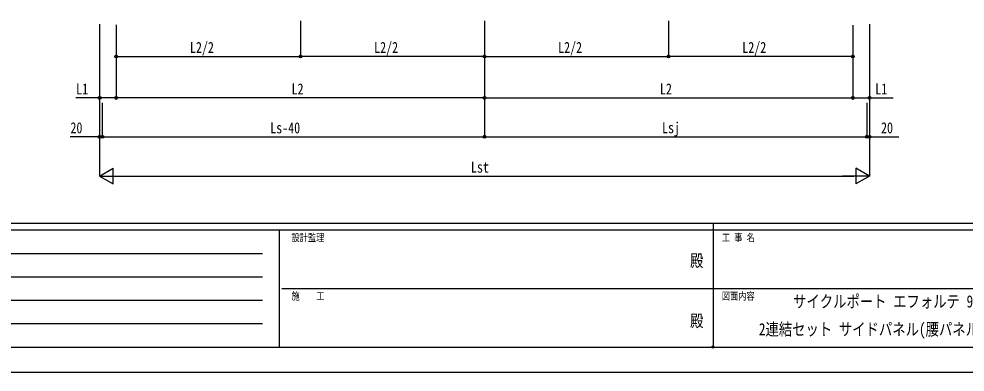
# Model space of a CAD drawing. Units: millimetres, scale not verified. Extents: x -10512 to 10512, y -7425 to 7425.
# Drawn here: x -5213 to 1876, y -7425 to -4781 of the extents above; entities that cross this region are included whole.
import ezdxf
from ezdxf.enums import TextEntityAlignment as Align

# ---------------------------------------------------------------- set-up
doc = ezdxf.new("R2010")
doc.units = ezdxf.units.MM
doc.header["$LTSCALE"] = 30
doc.header["$PDMODE"] = 32
doc.header["$PDSIZE"] = 15
for name, color, linetype in [('0-2_USER1', 3, 'Continuous'), ('0-6_YKK_D', 6, 'Continuous'), ('0-7_YKK_ZWAK', 7, 'Continuous')]:
    doc.layers.add(name, color=color, linetype=linetype)
doc.styles.add('ＭＳ ゴシック', font='')
doc.styles.get('ＭＳ ゴシック').set_extended_font_data('MS Gothic')

msp = doc.modelspace()

# ---------------------------------------------------------------- linework, layer by layer
at = {"layer": '0-6_YKK_D'}
for p, q in [((-3102.86, -4794.83), (-3102.86, -5062.56)), ((-3102.86, -4794.83), (-3102.86, -5062.56)), ((-1724.36, -4794.83), (-1724.36, -5664.77)), ((-1724.36, -4794.83), (-1724.36, -5663.77)), ((-1724.36, -4795.83), (-1724.36, -5373.77)), ((-1724.36, -4795.83), (-1724.36, -5373.77)), ((-345.86, -4794.83), (-345.86, -5062.56)), ((-345.86, -4794.83), (-345.86, -5062.56)), ((-4608.36, -4821.25), (-4608.36, -5373.77)), ((-4608.36, -4821.25), (-4608.36, -5664.77)), ((-4608.36, -4822.25), (-4608.36, -5958.56)), ((-4484.36, -4826.34), (-4484.36, -5373.77)), ((-4484.36, -4826.34), (-4484.36, -5062.56)), ((-4484.36, -4829.02), (-4484.36, -5373.77)), ((-1724.36, -4826.34), (-1724.36, -5062.56)), ((-1724.36, -4826.34), (-1724.36, -5062.56)), ((1035.64, -4828.02), (1035.64, -5373.77)), ((1035.64, -4828.02), (1035.64, -5373.77)), ((1035.64, -4828.02), (1035.64, -5062.56)), ((1159.64, -4821.25), (1159.64, -5664.77)), ((1159.64, -4825.42), (1159.64, -5373.77)), ((1159.64, -4825.42), (1159.64, -5958.56)), ((-4484.36, -5061.56), (-3102.86, -5061.56)), ((-1724.36, -5061.56), (-3102.86, -5061.56)), ((-1724.36, -5061.56), (-345.86, -5061.56)), ((1035.64, -5061.56), (-345.86, -5061.56)), ((-1724.36, -5372.77), (-4484.36, -5372.77)), ((-1724.36, -5372.77), (1035.64, -5372.77)), ((-4588.36, -5409.14), (-4588.36, -5664.77)), ((-4588.36, -5409.14), (-4588.36, -5664.77)), ((1139.64, -5409.14), (1139.64, -5664.77)), ((1139.64, -5410.14), (1139.64, -5663.77)), ((-4588.36, -5663.77), (-1724.36, -5663.77)), ((-1724.36, -5662.77), (1139.64, -5662.77)), ((-4608.36, -5957.56), (-4506.88, -5898.97)), ((-4506.88, -6016.16), (-4506.88, -5898.97)), ((1159.64, -5957.56), (1058.15, -5898.97)), ((1058.15, -5898.97), (1058.15, -6016.16)), ((-4608.36, -5957.56), (-4506.88, -6016.16)), ((-4608.36, -5957.56), (-4405.39, -5957.56)), ((-4491.18, -5957.56), (1042.45, -5957.56)), ((1159.64, -5957.56), (956.66, -5957.56)), ((1159.64, -5957.56), (1058.15, -6016.16))]:
    msp.add_line(p, q, dxfattribs=at)
for points in [[(-4484.36, -5372.77), (-4608.36, -5372.77), (-4785.46, -5372.77)], [(1035.64, -5372.77), (1159.64, -5372.77), (1336.74, -5372.77)], [(-4588.36, -5663.77), (-4608.36, -5663.77), (-4828.7, -5663.77)], [(1139.64, -5663.77), (1159.64, -5663.77), (1379.97, -5663.77)]]:
    msp.add_lwpolyline(points, dxfattribs=at)
for centre in [(-4484.36, -5061.56), (-3102.86, -5061.56), (-3102.86, -5061.56), (-1724.36, -5061.56), (-1724.36, -5061.56), (-345.86, -5061.56), (-345.86, -5061.56), (1035.64, -5061.56), (-4608.36, -5372.77), (-4484.36, -5372.77), (-4484.36, -5372.77), (-1724.36, -5372.77), (-1724.36, -5372.77), (1035.64, -5372.77), (1035.64, -5372.77), (1159.64, -5372.77), (-4608.36, -5663.77), (-4588.36, -5663.77), (-4588.36, -5663.77), (-1724.36, -5662.77), (-1724.36, -5663.77), (1139.64, -5662.77), (1139.64, -5663.77), (1159.64, -5663.77)]:
    msp.add_circle(centre, 10.62, dxfattribs=at)
at = {"layer": '0-7_YKK_ZWAK'}
for p, q in [((9737.55, -6312.5), (-9762.45, -6312.5)), ((-3262.45, -6362.5), (-9762.45, -6362.5)), ((-3262.45, -6362.5), (-3262.45, -7237.5)), ((-12.45, -6362.5), (-3262.45, -6362.5)), ((-12.45, -6312.5), (-12.45, -7237.5)), ((3237.55, -6362.5), (-12.45, -6362.5)), ((-9656.2, -6537.5), (-3387.45, -6537.5)), ((-9656.2, -6712.5), (-3387.45, -6712.5)), ((-3243.7, -6800), (-12.45, -6800)), ((-12.45, -6800), (3237.55, -6800)), ((-9656.2, -6887.5), (-3387.45, -6887.5)), ((-9656.2, -7062.5), (-3387.45, -7062.5)), ((-9762.45, -7237.5), (-3262.45, -7237.5)), ((-3262.45, -7237.5), (-12.45, -7237.5)), ((-12.45, -7237.5), (3237.55, -7237.5))]:
    msp.add_line(p, q, dxfattribs=at)
msp.add_lwpolyline([(-10512.5, -7425), (10512.5, -7425), (10512.5, 7425), (-10512.5, 7425)], close=True, dxfattribs=at)
msp.add_point((-12.45, -7237.5), dxfattribs=at)

# ---------------------------------------------------------------- texts
at = {"layer": '0-2_USER1', "style": 'ＭＳ ゴシック', "width": 0.8}
for s, p in [('サイクルポート エフォルテ 900タイプ', (587.45, -6969.36)), ('2連結セット サイドパネル(腰パネル)\u3000納まり図', (330.79, -7177.69))]:
    msp.add_text(s, height=91.64, dxfattribs=at).set_placement(p, align=Align.BOTTOM_LEFT)
at = {"layer": '0-6_YKK_D', "style": 'ＭＳ ゴシック', "width": 0.8}
for s, p in [('L2/2', (-3931.61, -5060.26)), ('L2/2', (-2551.61, -5060.26)), ('L2/2', (-1173.11, -5060.26)), ('L2/2', (206.89, -5060.26)), ('L1', (-4784.16, -5371.47)), ('L2', (-3170.36, -5371.47)), ('L2', (-410.36, -5371.47)), ('L1', (1203.44, -5371.47)), ('20', (-4827.03, -5662.1)), ('Ls-40', (-3330.36, -5662.47)), ('Lsj', (-394.36, -5661.47)), ('20', (1246.3, -5662.1)), ('Lst', (-1826.36, -5956.56))]:
    msp.add_text(s, height=82.48, dxfattribs=at).set_placement(p, align=Align.BOTTOM_LEFT)
at = {"layer": '0-7_YKK_ZWAK', "style": 'ＭＳ ゴシック', "width": 0.8}
for s, height, p in [('設計監理', 54.99, (-3170.78, -6462.5)), ('工 事 名', 54.99, (53.17, -6462.5)), ('殿', 91.64, (-184.17, -6664.58)), ('施\u3000\u3000工', 54.99, (-3170.78, -6900)), ('図面内容', 54.99, (53.17, -6900)), ('殿', 91.64, (-184.17, -7114.58))]:
    msp.add_text(s, height=height, dxfattribs=at).set_placement(p, align=Align.BOTTOM_LEFT)

doc.saveas('drawing.dxf')
